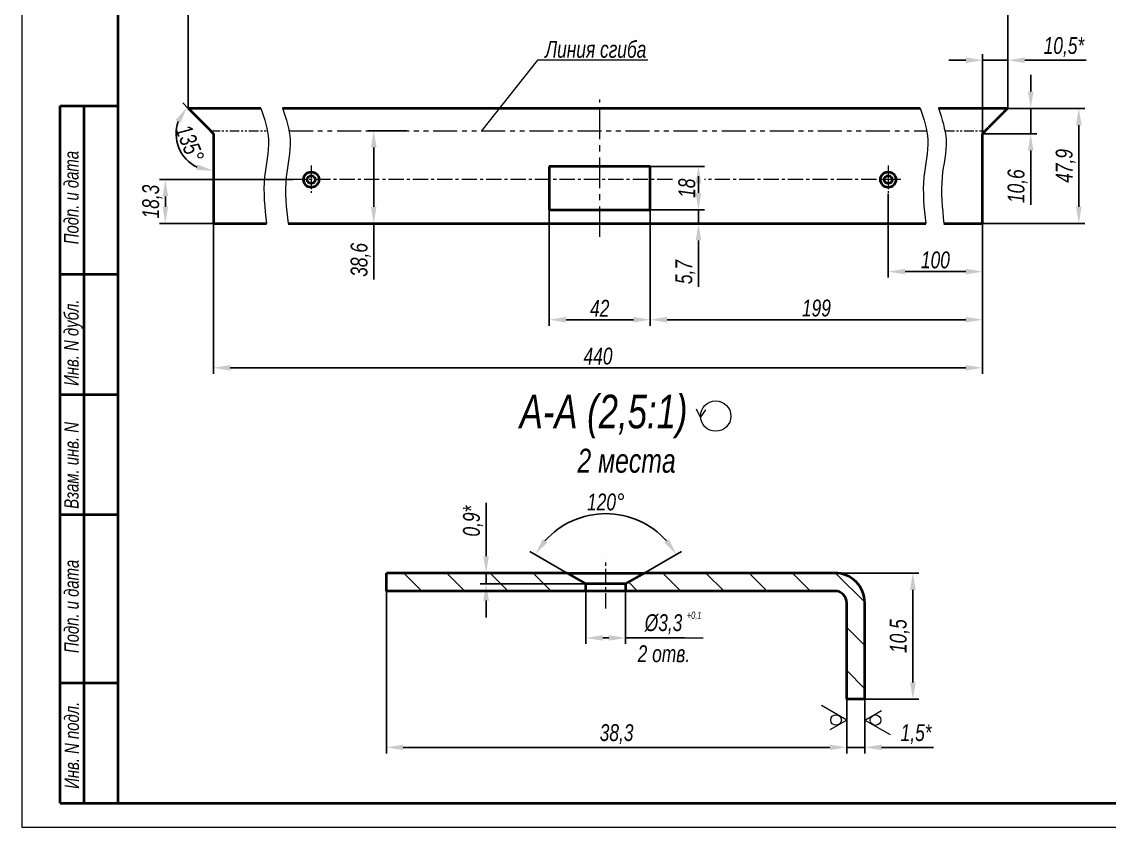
# Model space of a CAD drawing. Header units: millimetres. Extents: x 8453 to 17165, y -24193 to -22451.
# Drawn here: x 8453.1 to 8679.3, y -22747.7 to -22580.2 of the extents above; entities that cross this region are included whole.
import ezdxf

# ---------------------------------------------------------------- set-up
doc = ezdxf.new("R2010")
doc.units = ezdxf.units.MM
doc.linetypes.add('LT_04', pattern=[20, 10, -2, 2, -2, 2, -2])
doc.linetypes.add('LT_08', pattern=[10.16, 6.35, -1.27, 1.27, -1.27])
for name, color, linetype, lineweight in [('Layer_01', 3, 'Continuous', 13), ('Layer_02', 5, 'LT_04', 13), ('Layer_05', 7, 'Continuous', 40), ('Layer_08', 1, 'Continuous', 15), ('Layer_09', 6, 'Continuous', 15), ('Layer_13', 1, 'Continuous', 13), ('Layer_15', 7, 'Continuous', 40), ('Layer_18', 7, 'Continuous', 18)]:
    doc.layers.add(name, color=color, linetype=linetype, lineweight=lineweight)
doc.styles.add('Style_01', font='ARIALNI.TTF', dxfattribs={"width": 0.9, "height": 3.5})
doc.dimstyles.new('DimStyle_05', dxfattribs={"dimtxt": 3.5, "dimasz": 3.5, "dimexe": 1.25, "dimexo": 0, "dimtad": 1, "dimlfac": 2, "dimtxsty": 'Style_01', "dimcen": 0, "dimazin": 3, "dimtfac": 1, "dimtmove": 0, "dimatfit": 3})
pattern_1 = [(315, (-1576.411, 659.973), (4.490128, 4.490128), [])]

# ---------------------------------------------------------------- blocks, each defined once
blk = doc.blocks.new('Block_146')
at = {"layer": 'Layer_05', "linetype": 'Continuous', "lineweight": 15}
for p, q in [((0, 297.18), (0, 0.18)), ((0, 0.18), (420, 0.18))]:
    blk.add_line(p, q, dxfattribs=at)
at = {"layer": 'Layer_05', "linetype": 'Continuous'}
for p, q in [((20, 292.18), (20, 5.18)), ((8, 5.18), (8, 150.18)), ((8, 150.18), (20, 150.18)), ((13, 5.18), (13, 150.18)), ((8, 115.18), (20, 115.18)), ((8, 90.18), (20, 90.18)), ((8, 65.18), (20, 65.18)), ((8, 30.18), (20, 30.18)), ((8, 5.18), (20, 5.18)), ((20, 5.18), (415, 5.18))]:
    blk.add_line(p, q, dxfattribs=at)
at = {"layer": 'Layer_05', "linetype": 'Continuous', "style": 'Style_01', "width": 0.9}
for s, p in [('Подп. и дата', (11.81, 121.4)), ('Инв. N дубл.', (11.82, 91.97)), ('Взам. инв. N', (11.83, 66.4)), ('Подп. и дата', (11.85, 36.4)), ('Инв. N подл.', (11.9, 8.18))]:
    blk.add_text(s, height=3, rotation=90, dxfattribs=at).set_placement(p)
blk = doc.blocks.new('*D880')
at = {"layer": 'Defpoints', "color": 0, "ltscale": 0.5, "transparency": 16777216}
for p in [(8482.94, -22613.04), (8509.45, -22613.04), (8492.94, -22622.16)]:
    blk.add_point(p, dxfattribs=at)
at = {"layer": 'Layer_08', "color": 0, "lineweight": -2, "ltscale": 0.5, "transparency": 16777216}
for p, q in [((8509.45, -22613.04), (8481.69, -22613.04)), ((8482.94, -22618.66), (8482.94, -22616.54)), ((8492.94, -22622.16), (8481.69, -22622.16))]:
    blk.add_line(p, q, dxfattribs=at)
at = {"layer": 'Layer_08', "color": 0, "ltscale": 0.5, "transparency": 16777216}
for points in [[(8482.36, -22616.54), (8483.53, -22616.54), (8482.94, -22613.04)], [(8482.36, -22618.66), (8483.53, -22618.66), (8482.94, -22622.16)]]:
    blk.add_solid(points, dxfattribs=at)
at = {"layer": 'Layer_08', "color": 0, "ltscale": 0.5, "transparency": 16777216, "insert": (8480.21, -22617.6), "char_height": 3.5, "attachment_point": 5, "rotation": 90, "style": 'Style_01'}
blk.add_mtext('18,3', dxfattribs=at)
blk = doc.blocks.new('*D878')
at = {"layer": 'Defpoints', "color": 0, "ltscale": 0.5, "transparency": 16777216}
for p in [(8526.29, -22602.86), (8533.14, -22602.86), (8531.34, -22622.16)]:
    blk.add_point(p, dxfattribs=at)
at = {"layer": 'Layer_08', "color": 0, "lineweight": -2, "ltscale": 0.5, "transparency": 16777216}
for p, q in [((8533.14, -22602.86), (8525.04, -22602.86)), ((8526.29, -22606.36), (8526.29, -22618.66)), ((8531.34, -22622.16), (8525.04, -22622.16)), ((8526.29, -22622.16), (8526.29, -22633.78))]:
    blk.add_line(p, q, dxfattribs=at)
at = {"layer": 'Layer_08', "color": 0, "ltscale": 0.5, "transparency": 16777216}
for points in [[(8525.7, -22606.36), (8526.87, -22606.36), (8526.29, -22602.86)], [(8525.7, -22618.66), (8526.87, -22618.66), (8526.29, -22622.16)]]:
    blk.add_solid(points, dxfattribs=at)
at = {"layer": 'Layer_08', "color": 0, "ltscale": 0.5, "transparency": 16777216, "insert": (8523.55, -22629.72), "char_height": 3.5, "attachment_point": 5, "rotation": 90, "style": 'Style_01'}
blk.add_mtext('38,6', dxfattribs=at)
blk = doc.blocks.new('*D881')
at = {"layer": 'Defpoints', "color": 0, "ltscale": 0.5, "transparency": 16777216}
for p in [(8658.17, -22598.21), (8672.92, -22598.21), (8652.92, -22622.16)]:
    blk.add_point(p, dxfattribs=at)
at = {"layer": 'Layer_08', "color": 0, "lineweight": -2, "ltscale": 0.5, "transparency": 16777216}
for p, q in [((8658.17, -22598.21), (8674.17, -22598.21)), ((8672.92, -22618.66), (8672.92, -22601.71)), ((8652.92, -22622.16), (8674.17, -22622.16))]:
    blk.add_line(p, q, dxfattribs=at)
at = {"layer": 'Layer_08', "color": 0, "ltscale": 0.5, "transparency": 16777216}
for points in [[(8672.34, -22601.71), (8673.51, -22601.71), (8672.92, -22598.21)], [(8672.34, -22618.66), (8673.51, -22618.66), (8672.92, -22622.16)]]:
    blk.add_solid(points, dxfattribs=at)
at = {"layer": 'Layer_08', "color": 0, "ltscale": 0.5, "transparency": 16777216, "insert": (8670.19, -22610.18), "char_height": 3.5, "attachment_point": 5, "rotation": 90, "style": 'Style_01'}
blk.add_mtext('47,9', dxfattribs=at)
blk = doc.blocks.new('*D882')
at = {"layer": 'Defpoints', "color": 0, "ltscale": 0.5, "transparency": 16777216}
for p in [(8633.29, -22616), (8652.92, -22617.78), (8633.29, -22632.16)]:
    blk.add_point(p, dxfattribs=at)
at = {"layer": 'Layer_08', "color": 0, "lineweight": -2, "ltscale": 0.5, "transparency": 16777216}
for p, q in [((8633.29, -22616), (8633.29, -22633.41)), ((8652.92, -22617.78), (8652.92, -22633.41)), ((8649.42, -22632.16), (8636.79, -22632.16))]:
    blk.add_line(p, q, dxfattribs=at)
at = {"layer": 'Layer_08', "color": 0, "ltscale": 0.5, "transparency": 16777216}
for points in [[(8636.79, -22631.58), (8636.79, -22632.74), (8633.29, -22632.16)], [(8649.42, -22631.58), (8649.42, -22632.74), (8652.92, -22632.16)]]:
    blk.add_solid(points, dxfattribs=at)
at = {"layer": 'Layer_08', "color": 0, "ltscale": 0.5, "transparency": 16777216, "insert": (8643.1, -22629.75), "char_height": 3.5, "attachment_point": 5, "style": 'Style_01'}
blk.add_mtext('100', dxfattribs=at)
blk = doc.blocks.new('*D883')
at = {"layer": 'Defpoints', "color": 0, "ltscale": 0.5, "transparency": 16777216}
for p in [(8658.17, -22578.21), (8487.69, -22598.21), (8658.17, -22598.21)]:
    blk.add_point(p, dxfattribs=at)
at = {"layer": 'Layer_08', "color": 0, "lineweight": -2, "ltscale": 0.5, "transparency": 16777216}
for p, q in [((8487.69, -22598.21), (8487.69, -22576.96)), ((8658.17, -22598.21), (8658.17, -22576.96)), ((8491.19, -22578.21), (8654.67, -22578.21))]:
    blk.add_line(p, q, dxfattribs=at)
at = {"layer": 'Layer_08', "color": 0, "ltscale": 0.5, "transparency": 16777216}
for points in [[(8491.19, -22577.62), (8491.19, -22578.79), (8487.69, -22578.21)], [(8654.67, -22577.62), (8654.67, -22578.79), (8658.17, -22578.21)]]:
    blk.add_solid(points, dxfattribs=at)
at = {"layer": 'Layer_08', "color": 0, "ltscale": 0.5, "transparency": 16777216, "insert": (8572.93, -22575.8), "char_height": 3.5, "attachment_point": 5, "style": 'Style_01'}
blk.add_mtext('461*', dxfattribs=at)
blk = doc.blocks.new('*D884')
at = {"layer": 'Defpoints', "color": 0, "ltscale": 0.5, "transparency": 16777216}
for p in [(8492.94, -22622.16), (8652.92, -22622.16), (8652.92, -22652.16)]:
    blk.add_point(p, dxfattribs=at)
at = {"layer": 'Layer_08', "color": 0, "lineweight": -2, "ltscale": 0.5, "transparency": 16777216}
for p, q in [((8492.94, -22622.16), (8492.94, -22653.41)), ((8652.92, -22622.16), (8652.92, -22653.41)), ((8496.44, -22652.16), (8649.42, -22652.16))]:
    blk.add_line(p, q, dxfattribs=at)
at = {"layer": 'Layer_08', "color": 0, "ltscale": 0.5, "transparency": 16777216}
for points in [[(8496.44, -22651.58), (8496.44, -22652.74), (8492.94, -22652.16)], [(8649.42, -22651.58), (8649.42, -22652.74), (8652.92, -22652.16)]]:
    blk.add_solid(points, dxfattribs=at)
at = {"layer": 'Layer_08', "color": 0, "ltscale": 0.5, "transparency": 16777216, "insert": (8572.93, -22649.75), "char_height": 3.5, "attachment_point": 5, "style": 'Style_01'}
blk.add_mtext('440', dxfattribs=at)
blk = doc.blocks.new('*D885')
at = {"layer": 'Defpoints', "color": 0, "ltscale": 0.5, "transparency": 16777216}
for p in [(8658.17, -22588.21), (8658.17, -22598.21), (8652.92, -22603.51)]:
    blk.add_point(p, dxfattribs=at)
at = {"layer": 'Layer_08', "color": 0, "lineweight": -2, "ltscale": 0.5, "transparency": 16777216}
for p, q in [((8649.42, -22588.21), (8645.92, -22588.21)), ((8652.92, -22603.51), (8652.92, -22586.96)), ((8652.92, -22588.21), (8658.17, -22588.21)), ((8658.17, -22598.21), (8658.17, -22586.96)), ((8661.67, -22588.21), (8674.49, -22588.21))]:
    blk.add_line(p, q, dxfattribs=at)
at = {"layer": 'Layer_08', "color": 0, "ltscale": 0.5, "transparency": 16777216}
for points in [[(8649.42, -22587.62), (8649.42, -22588.79), (8652.92, -22588.21)], [(8661.67, -22587.62), (8661.67, -22588.79), (8658.17, -22588.21)]]:
    blk.add_solid(points, dxfattribs=at)
at = {"layer": 'Layer_08', "color": 0, "ltscale": 0.5, "transparency": 16777216, "insert": (8669.83, -22585.47), "char_height": 3.5, "attachment_point": 5, "style": 'Style_01'}
blk.add_mtext('10,5*', dxfattribs=at)
blk = doc.blocks.new('*D886')
at = {"layer": 'Defpoints', "color": 0, "ltscale": 0.5, "transparency": 16777216}
for p in [(8656.47, -22598.21), (8652.92, -22603.51), (8662.92, -22603.51)]:
    blk.add_point(p, dxfattribs=at)
at = {"layer": 'Layer_08', "color": 0, "lineweight": -2, "ltscale": 0.5, "transparency": 16777216}
for p, q in [((8662.92, -22594.71), (8662.92, -22591.21)), ((8656.47, -22598.21), (8664.17, -22598.21)), ((8662.92, -22598.21), (8662.92, -22603.51)), ((8652.92, -22603.51), (8664.17, -22603.51)), ((8662.92, -22607.01), (8662.92, -22618.3))]:
    blk.add_line(p, q, dxfattribs=at)
at = {"layer": 'Layer_08', "color": 0, "ltscale": 0.5, "transparency": 16777216}
for points in [[(8662.34, -22594.71), (8663.51, -22594.71), (8662.92, -22598.21)], [(8662.34, -22607.01), (8663.51, -22607.01), (8662.92, -22603.51)]]:
    blk.add_solid(points, dxfattribs=at)
at = {"layer": 'Layer_08', "color": 0, "ltscale": 0.5, "transparency": 16777216, "insert": (8660.19, -22614.4), "char_height": 3.5, "attachment_point": 5, "rotation": 90, "style": 'Style_01'}
blk.add_mtext('10,6', dxfattribs=at)
blk = doc.blocks.new('*D887')
at = {"layer": 'Defpoints', "color": 0, "ltscale": 0.5, "transparency": 16777216}
for p in [(8652.92, -22619.31), (8583.79, -22625.47), (8583.79, -22642.16)]:
    blk.add_point(p, dxfattribs=at)
at = {"layer": 'Layer_08', "color": 0, "lineweight": -2, "ltscale": 0.5, "transparency": 16777216}
for p, q in [((8652.92, -22619.31), (8652.92, -22643.41)), ((8583.79, -22625.47), (8583.79, -22643.41)), ((8649.42, -22642.16), (8587.29, -22642.16))]:
    blk.add_line(p, q, dxfattribs=at)
at = {"layer": 'Layer_08', "color": 0, "ltscale": 0.5, "transparency": 16777216}
for points in [[(8587.29, -22641.58), (8587.29, -22642.74), (8583.79, -22642.16)], [(8649.42, -22641.58), (8649.42, -22642.74), (8652.92, -22642.16)]]:
    blk.add_solid(points, dxfattribs=at)
at = {"layer": 'Layer_08', "color": 0, "ltscale": 0.5, "transparency": 16777216, "insert": (8618.35, -22639.75), "char_height": 3.5, "attachment_point": 5, "style": 'Style_01'}
blk.add_mtext('199', dxfattribs=at)
blk = doc.blocks.new('*D888')
at = {"layer": 'Defpoints', "color": 0, "ltscale": 0.5, "transparency": 16777216}
for p in [(8562.79, -22619.31), (8583.79, -22619.31), (8583.79, -22642.16)]:
    blk.add_point(p, dxfattribs=at)
at = {"layer": 'Layer_08', "color": 0, "lineweight": -2, "ltscale": 0.5, "transparency": 16777216}
for p, q in [((8562.79, -22619.31), (8562.79, -22643.41)), ((8583.79, -22619.31), (8583.79, -22643.41)), ((8566.29, -22642.16), (8580.29, -22642.16))]:
    blk.add_line(p, q, dxfattribs=at)
at = {"layer": 'Layer_08', "color": 0, "ltscale": 0.5, "transparency": 16777216}
for points in [[(8566.29, -22641.58), (8566.29, -22642.74), (8562.79, -22642.16)], [(8580.29, -22641.58), (8580.29, -22642.74), (8583.79, -22642.16)]]:
    blk.add_solid(points, dxfattribs=at)
at = {"layer": 'Layer_08', "color": 0, "ltscale": 0.5, "transparency": 16777216, "insert": (8573.29, -22639.78), "char_height": 3.5, "attachment_point": 5, "style": 'Style_01'}
blk.add_mtext('42', dxfattribs=at)
blk = doc.blocks.new('*D889')
at = {"layer": 'Defpoints', "color": 0, "ltscale": 0.5, "transparency": 16777216}
for p in [(8583.79, -22610.31), (8583.79, -22619.31), (8593.82, -22619.31)]:
    blk.add_point(p, dxfattribs=at)
at = {"layer": 'Layer_08', "color": 0, "lineweight": -2, "ltscale": 0.5, "transparency": 16777216}
for p, q in [((8583.79, -22610.31), (8595.07, -22610.31)), ((8593.82, -22613.81), (8593.82, -22615.81)), ((8583.79, -22619.31), (8595.07, -22619.31))]:
    blk.add_line(p, q, dxfattribs=at)
at = {"layer": 'Layer_08', "color": 0, "ltscale": 0.5, "transparency": 16777216}
for points in [[(8593.23, -22613.81), (8594.4, -22613.81), (8593.82, -22610.31)], [(8593.23, -22615.81), (8594.4, -22615.81), (8593.82, -22619.31)]]:
    blk.add_solid(points, dxfattribs=at)
at = {"layer": 'Layer_08', "color": 0, "ltscale": 0.5, "transparency": 16777216, "insert": (8591.41, -22614.81), "char_height": 3.5, "attachment_point": 5, "rotation": 90, "style": 'Style_01'}
blk.add_mtext('18', dxfattribs=at)
blk = doc.blocks.new('*D879')
at = {"layer": 'Defpoints', "color": 0, "ltscale": 0.5, "transparency": 16777216}
for p in [(8583.79, -22619.31), (8583.79, -22622.16), (8593.82, -22622.16)]:
    blk.add_point(p, dxfattribs=at)
at = {"layer": 'Layer_08', "color": 0, "lineweight": -2, "ltscale": 0.5, "transparency": 16777216}
for p, q in [((8593.82, -22615.81), (8593.82, -22612.31)), ((8583.79, -22619.31), (8595.07, -22619.31)), ((8593.82, -22619.31), (8593.82, -22622.16)), ((8583.79, -22622.16), (8595.07, -22622.16)), ((8593.82, -22625.66), (8593.82, -22635.32))]:
    blk.add_line(p, q, dxfattribs=at)
at = {"layer": 'Layer_08', "color": 0, "ltscale": 0.5, "transparency": 16777216}
for points in [[(8593.23, -22615.81), (8594.4, -22615.81), (8593.82, -22619.31)], [(8593.23, -22625.66), (8594.4, -22625.66), (8593.82, -22622.16)]]:
    blk.add_solid(points, dxfattribs=at)
at = {"layer": 'Layer_08', "color": 0, "ltscale": 0.5, "transparency": 16777216, "insert": (8591.09, -22632.24), "char_height": 3.5, "attachment_point": 5, "rotation": 90, "style": 'Style_01'}
blk.add_mtext('5,7', dxfattribs=at)
blk = doc.blocks.new('*D890')
at = {"layer": 'Defpoints', "color": 0, "ltscale": 0.5, "transparency": 16777216}
for p in [(8567.01, -22694.83), (8549.65, -22697.08), (8570.42, -22697.08)]:
    blk.add_point(p, dxfattribs=at)
at = {"layer": 'Layer_08', "color": 0, "lineweight": -2, "ltscale": 0.5, "transparency": 16777216}
for p, q in [((8549.65, -22691.33), (8549.65, -22680.24)), ((8567.01, -22694.83), (8548.4, -22694.83)), ((8549.65, -22697.08), (8549.65, -22694.83)), ((8570.42, -22697.08), (8548.4, -22697.08)), ((8549.65, -22700.58), (8549.65, -22704.08))]:
    blk.add_line(p, q, dxfattribs=at)
at = {"layer": 'Layer_08', "color": 0, "ltscale": 0.5, "transparency": 16777216}
for points in [[(8549.07, -22691.33), (8550.24, -22691.33), (8549.65, -22694.83)], [(8549.07, -22700.58), (8550.24, -22700.58), (8549.65, -22697.08)]]:
    blk.add_solid(points, dxfattribs=at)
at = {"layer": 'Layer_08', "color": 0, "ltscale": 0.5, "transparency": 16777216, "insert": (8546.92, -22684.04), "char_height": 3.5, "attachment_point": 5, "rotation": 90, "style": 'Style_01'}
blk.add_mtext('0,9*', dxfattribs=at)
blk = doc.blocks.new('*D891')
at = {"layer": 'Defpoints', "color": 0, "ltscale": 0.5, "transparency": 16777216}
for p in [(8570.42, -22698.58), (8578.67, -22698.58), (8578.67, -22708.33)]:
    blk.add_point(p, dxfattribs=at)
at = {"layer": 'Layer_08', "color": 0, "lineweight": -2, "ltscale": 0.5, "transparency": 16777216}
for p, q in [((8570.42, -22698.58), (8570.42, -22709.58)), ((8578.67, -22698.58), (8578.67, -22709.58)), ((8573.92, -22708.33), (8575.17, -22708.33)), ((8578.67, -22708.33), (8590.94, -22708.33))]:
    blk.add_line(p, q, dxfattribs=at)
at = {"layer": 'Layer_08', "color": 0, "ltscale": 0.5, "transparency": 16777216}
for points in [[(8573.92, -22707.75), (8573.92, -22708.91), (8570.42, -22708.33)], [(8575.17, -22707.75), (8575.17, -22708.91), (8578.67, -22708.33)]]:
    blk.add_solid(points, dxfattribs=at)
at = {"layer": 'Layer_08', "color": 0, "ltscale": 0.5, "transparency": 16777216, "insert": (8586.55, -22705.48), "char_height": 3.5, "attachment_point": 5, "style": 'Style_01'}
blk.add_mtext('%%C3,3', dxfattribs=at)
blk = doc.blocks.new('*D892')
at = {"layer": 'Defpoints', "color": 0, "ltscale": 0.5, "transparency": 16777216}
for p in [(8580.35, -22683.51), (8566.52, -22694.83), (8582.56, -22694.83), (8570.42, -22697.08), (8578.67, -22697.08)]:
    blk.add_point(p, dxfattribs=at)
at = {"layer": 'Layer_08', "color": 0, "lineweight": -2, "ltscale": 0.5, "transparency": 16777216}
for p, q in [((8566.52, -22694.83), (8558.76, -22690.35)), ((8582.56, -22694.83), (8590.32, -22690.35))]:
    blk.add_line(p, q, dxfattribs=at)
blk.add_arc((8574.54, -22699.46), 16.97, 41.8376, 138.1624, dxfattribs=at)
at = {"layer": 'Layer_08', "color": 0, "ltscale": 0.5, "transparency": 16777216}
for points in [[(8562.37, -22688.48), (8561.43, -22687.8), (8559.84, -22690.98)], [(8587.66, -22687.8), (8586.71, -22688.48), (8589.24, -22690.98)]]:
    blk.add_solid(points, dxfattribs=at)
at = {"layer": 'Layer_08', "color": 0, "ltscale": 0.5, "transparency": 16777216, "insert": (8574.54, -22680.08), "char_height": 3.5, "attachment_point": 5, "style": 'Style_01'}
blk.add_mtext('120°', dxfattribs=at)
blk = doc.blocks.new('*D893')
at = {"layer": 'Defpoints', "color": 0, "ltscale": 0.5, "transparency": 16777216}
for p in [(8624.67, -22721.08), (8628.42, -22721.08), (8628.42, -22731.08)]:
    blk.add_point(p, dxfattribs=at)
at = {"layer": 'Layer_08', "color": 0, "lineweight": -2, "ltscale": 0.5, "transparency": 16777216}
for p, q in [((8624.67, -22721.08), (8624.67, -22732.33)), ((8628.42, -22721.08), (8628.42, -22732.33)), ((8621.17, -22731.08), (8617.67, -22731.08)), ((8624.67, -22731.08), (8628.42, -22731.08)), ((8631.92, -22731.08), (8642.73, -22731.08))]:
    blk.add_line(p, q, dxfattribs=at)
at = {"layer": 'Layer_08', "color": 0, "ltscale": 0.5, "transparency": 16777216}
for points in [[(8621.17, -22730.5), (8621.17, -22731.66), (8624.67, -22731.08)], [(8631.92, -22730.5), (8631.92, -22731.66), (8628.42, -22731.08)]]:
    blk.add_solid(points, dxfattribs=at)
at = {"layer": 'Layer_08', "color": 0, "ltscale": 0.5, "transparency": 16777216, "insert": (8639.07, -22728.34), "char_height": 3.5, "attachment_point": 5, "style": 'Style_01'}
blk.add_mtext('1,5*', dxfattribs=at)
blk = doc.blocks.new('*D894')
at = {"layer": 'Defpoints', "color": 0, "ltscale": 0.5, "transparency": 16777216}
for p in [(8528.92, -22698.58), (8624.67, -22721.08), (8528.92, -22731.08)]:
    blk.add_point(p, dxfattribs=at)
at = {"layer": 'Layer_08', "color": 0, "lineweight": -2, "ltscale": 0.5, "transparency": 16777216}
for p, q in [((8528.92, -22698.58), (8528.92, -22732.33)), ((8624.67, -22721.08), (8624.67, -22732.33)), ((8621.17, -22731.08), (8532.42, -22731.08))]:
    blk.add_line(p, q, dxfattribs=at)
at = {"layer": 'Layer_08', "color": 0, "ltscale": 0.5, "transparency": 16777216}
for points in [[(8532.42, -22730.5), (8532.42, -22731.66), (8528.92, -22731.08)], [(8621.17, -22730.5), (8621.17, -22731.66), (8624.67, -22731.08)]]:
    blk.add_solid(points, dxfattribs=at)
at = {"layer": 'Layer_08', "color": 0, "ltscale": 0.5, "transparency": 16777216, "insert": (8576.79, -22728.34), "char_height": 3.5, "attachment_point": 5, "style": 'Style_01'}
blk.add_mtext('38,3', dxfattribs=at)
blk = doc.blocks.new('*D895')
at = {"layer": 'Defpoints', "color": 0, "ltscale": 0.5, "transparency": 16777216}
for p in [(8617.48, -22694.83), (8638.42, -22694.83), (8628.42, -22721.08)]:
    blk.add_point(p, dxfattribs=at)
at = {"layer": 'Layer_08', "color": 0, "lineweight": -2, "ltscale": 0.5, "transparency": 16777216}
for p, q in [((8617.48, -22694.83), (8639.67, -22694.83)), ((8638.42, -22717.58), (8638.42, -22698.33)), ((8628.42, -22721.08), (8639.67, -22721.08))]:
    blk.add_line(p, q, dxfattribs=at)
at = {"layer": 'Layer_08', "color": 0, "ltscale": 0.5, "transparency": 16777216}
for points in [[(8637.83, -22698.33), (8639, -22698.33), (8638.42, -22694.83)], [(8637.83, -22717.58), (8639, -22717.58), (8638.42, -22721.08)]]:
    blk.add_solid(points, dxfattribs=at)
at = {"layer": 'Layer_08', "color": 0, "ltscale": 0.5, "transparency": 16777216, "insert": (8635.68, -22707.96), "char_height": 3.5, "attachment_point": 5, "rotation": 90, "style": 'Style_01'}
blk.add_mtext('10,5', dxfattribs=at)
blk = doc.blocks.new('*D896')
at = {"layer": 'Defpoints', "color": 0, "ltscale": 0.5, "transparency": 16777216}
for p in [(8487.69, -22598.21), (8491.69, -22602.21), (8485.18, -22603.46), (8492.94, -22603.51), (8492.94, -22622.16)]:
    blk.add_point(p, dxfattribs=at)
at = {"layer": 'Layer_08', "color": 0, "lineweight": -2, "ltscale": 0.5, "transparency": 16777216}
blk.add_line((8487.69, -22598.21), (8486.57, -22597.08), dxfattribs=at)
blk.add_arc((8492.94, -22603.46), 7.77, 161.047, 243.953, dxfattribs=at)
at = {"layer": 'Layer_08', "color": 0, "ltscale": 0.5, "transparency": 16777216}
for points in [[(8485.1, -22600.63), (8486.09, -22601.24), (8487.45, -22597.97)], [(8489.66, -22609.87), (8489.4, -22611), (8492.94, -22611.22)]]:
    blk.add_solid(points, dxfattribs=at)
at = {"layer": 'Layer_08', "color": 0, "ltscale": 0.5, "transparency": 16777216, "insert": (8488, -22605.51), "char_height": 3.5, "attachment_point": 5, "rotation": 292.5, "style": 'Style_01'}
blk.add_mtext('135°', dxfattribs=at)

msp = doc.modelspace()

# ---------------------------------------------------------------- hatches: boundary and pattern name
at = {"layer": 'Layer_18', "linetype": 'Continuous', "lineweight": 18}
h = msp.add_hatch(dxfattribs=at)
h.set_pattern_fill('ANSI31', color=256, scale=2, angle=270, style=0)
h.set_pattern_definition(pattern_1)
h.paths.add_polyline_path([(8528.922, -22694.8302), (8528.922, -22698.5802), (8570.4163, -22698.5802), (8570.4163, -22697.0802), (8566.5192, -22694.8302)], flags=0)
h = msp.add_hatch(dxfattribs=at)
h.set_pattern_fill('ANSI31', color=256, scale=2, angle=270, style=0)
h.set_pattern_definition(pattern_1)
edge = h.paths.add_edge_path(flags=0)
edge.add_line((8624.6663, -22721.0802), (8628.4163, -22721.0802))
edge.add_line((8628.4163, -22721.0802), (8628.4163, -22701.0802))
edge.add_arc((8622.1663, -22701.0802), 6.25, 0, 90)
edge.add_line((8622.1663, -22694.8302), (8582.5634, -22694.8302))
edge.add_line((8582.5634, -22694.8302), (8578.6663, -22697.0802))
edge.add_line((8578.6663, -22697.0802), (8578.6663, -22698.5802))
edge.add_line((8578.6663, -22698.5802), (8622.1663, -22698.5802))
edge.add_arc((8622.1663, -22701.0802), 2.5, 0, 90, ccw=False)
edge.add_line((8624.6663, -22701.0802), (8624.6663, -22721.0802))

# ---------------------------------------------------------------- linework, layer by layer
at = {"layer": 'Layer_02', "ltscale": 0.2}
for p, q in [((8492.3178, -22602.8597), (8504.1592, -22602.8597)), ((8645.0694, -22602.8597), (8653.5468, -22602.8597))]:
    msp.add_line(p, q, dxfattribs=at)
at = {"layer": 'Layer_02', "ltscale": 0.5}
msp.add_line((8508.651, -22602.8597), (8641.2832, -22602.8597), dxfattribs=at)
at = {"layer": 'Layer_08', "ltscale": 0.5}
msp.add_line((8590.9389, -22708.3302), (8594.7946, -22708.3302), dxfattribs=at)
at = {"layer": 'Layer_09', "linetype": 'LT_08'}
msp.add_line((8573.2851, -22624.9429), (8573.2851, -22596.4016), dxfattribs=at)
at = {"layer": 'Layer_09', "linetype": 'LT_08', "ltscale": 0.3}
for p, q in [((8513.2851, -22610.074), (8513.2851, -22615.9976)), ((8633.2851, -22610.074), (8633.2851, -22615.9976))]:
    msp.add_line(p, q, dxfattribs=at)
at = {"layer": 'Layer_09', "linetype": 'LT_08', "ltscale": 0.5}
for p, q in [((8588.3947, -22613.0358), (8509.4504, -22613.0358)), ((8635.9289, -22613.0358), (8595.0699, -22613.0358)), ((8574.5413, -22702.1988), (8574.5413, -22692.0152))]:
    msp.add_line(p, q, dxfattribs=at)
at = {"layer": 'Layer_09'}
for q in [(8593.4171, -22660.7916), (8595.3288, -22660.9234)]:
    msp.add_line((8594.26, -22662.4951), q, dxfattribs=at)
at = {"layer": 'Layer_09', "lineweight": 13, "ltscale": 0.303109}
for p, q in [((8624.6663, -22725.4127), (8619.4163, -22722.3817)), ((8628.4163, -22725.4127), (8633.6663, -22728.4438))]:
    msp.add_line(p, q, dxfattribs=at)
at = {"layer": 'Layer_09', "lineweight": 13, "ltscale": 0.141451}
for p, q in [((8628.4163, -22725.4127), (8631.9163, -22723.392)), ((8624.6663, -22725.4127), (8621.1663, -22727.4335))]:
    msp.add_line(p, q, dxfattribs=at)
at = {"layer": 'Layer_09'}
for points in [[(8560.3687, -22588.2071), (8548.7071, -22602.8597)], [(8583.2635, -22588.2071), (8560.3687, -22588.2071)]]:
    msp.add_lwpolyline(points, dxfattribs=at)
msp.add_circle((8597.4046, -22662.2034), 3.1589, dxfattribs=at)
at = {"layer": 'Layer_09', "lineweight": 13}
for centre in [(8622.4371, -22725.4039), (8630.6456, -22725.4216)]:
    msp.add_circle(centre, 1.0981, dxfattribs=at)
at = {"layer": 'Layer_09', "ltscale": 0.5}
for points in [[(8502.8302, -22598.2071), (8503.5581, -22600.3868), (8505.1205, -22605.0649), (8502.9827, -22613.1316), (8503.6096, -22618.9352), (8503.958, -22622.1597)], [(8507.3219, -22598.2071), (8508.0499, -22600.3868), (8509.6122, -22605.0649), (8507.4744, -22613.1316), (8508.1014, -22618.9352), (8508.4497, -22622.1597)], [(8639.9541, -22598.2071), (8640.6821, -22600.3868), (8642.2445, -22605.0649), (8640.1066, -22613.1316), (8640.7336, -22618.9352), (8641.0819, -22622.1597)], [(8643.7403, -22598.2071), (8644.4683, -22600.3868), (8646.0306, -22605.0649), (8643.8928, -22613.1316), (8644.5198, -22618.9352), (8644.8681, -22622.1597)]]:
    msp.add_open_spline(points, degree=3, knots=[0, 0, 0, 0, 6.75780809, 14.50327285, 24.18691564, 24.18691564, 24.18691564, 24.18691564], dxfattribs=at)
at = {"layer": 'Layer_15', "linetype": 'Continuous'}
for p, q in [((8487.6921, -22598.2071), (8491.6921, -22602.2071)), ((8487.6921, -22598.2071), (8502.8302, -22598.2071)), ((8507.3219, -22598.2071), (8639.9541, -22598.2071)), ((8643.7403, -22598.2071), (8658.1726, -22598.2071)), ((8658.1726, -22598.2071), (8654.1726, -22602.2071)), ((8491.6921, -22602.2071), (8492.9421, -22603.5108)), ((8652.9226, -22603.5108), (8654.1726, -22602.2071)), ((8492.9421, -22603.5108), (8492.9421, -22622.1597)), ((8652.9226, -22622.1597), (8652.9226, -22603.5108)), ((8583.7851, -22610.3108), (8562.7851, -22610.3108)), ((8562.7851, -22610.3108), (8562.7851, -22619.3108)), ((8583.7851, -22619.3108), (8583.7851, -22610.3108)), ((8562.7851, -22619.3108), (8583.7851, -22619.3108)), ((8492.9421, -22622.1597), (8503.958, -22622.1597)), ((8508.4497, -22622.1597), (8641.0819, -22622.1597)), ((8644.8681, -22622.1597), (8652.9226, -22622.1597)), ((8566.5192, -22694.8302), (8528.922, -22694.8302)), ((8528.922, -22698.5802), (8528.922, -22694.8302)), ((8566.5192, -22694.8302), (8570.4163, -22697.0802)), ((8566.5192, -22694.8302), (8582.5634, -22694.8302)), ((8578.6663, -22697.0802), (8582.5634, -22694.8302)), ((8622.1663, -22694.8302), (8582.5634, -22694.8302)), ((8578.6663, -22697.0802), (8570.4163, -22697.0802)), ((8570.4163, -22698.5802), (8570.4163, -22697.0802)), ((8578.6663, -22697.0802), (8578.6663, -22698.5802)), ((8570.4163, -22698.5802), (8528.922, -22698.5802)), ((8578.6663, -22698.5802), (8570.4163, -22698.5802)), ((8622.1663, -22698.5802), (8578.6663, -22698.5802)), ((8624.6663, -22721.0802), (8624.6663, -22701.0802)), ((8628.4163, -22721.0802), (8628.4163, -22701.0802)), ((8628.4163, -22721.0802), (8624.6663, -22721.0802))]:
    msp.add_line(p, q, dxfattribs=at)
for centre, radius in [((8513.2851, -22613.0358), 1.6044), ((8633.2851, -22613.0358), 1.6044), ((8513.2851, -22613.0358), 0.825), ((8633.2851, -22613.0358), 0.825)]:
    msp.add_circle(centre, radius, dxfattribs=at)
for radius in [6.25, 2.5]:
    msp.add_arc((8622.1663, -22701.0802), radius, 0, 90, dxfattribs=at)

# ---------------------------------------------------------------- block references
at = {"layer": 'Layer_05'}
msp.add_blockref('Block_146', (8453.0734, -22747.876), dxfattribs=at)

# ---------------------------------------------------------------- texts
at = {"layer": 'Layer_01', "insert": (8582.9791, -22587.7394), "char_height": 3.5, "width": 97.569112, "attachment_point": 9, "style": 'Style_01'}
msp.add_mtext('Линия сгиба', dxfattribs=at)
at = {"layer": 'Layer_01', "attachment_point": 1, "style": 'Style_01'}
for s, insert, char_height in [('А-А (2,5:1)', (8556.6377, -22657.7441), 7), ('2 места', (8568.6501, -22668.9784), 5)]:
    msp.add_mtext(s, dxfattribs=dict(at, insert=insert, char_height=char_height))
at = {"layer": 'Layer_08', "ltscale": 0.5, "insert": (8586.6331, -22711.6355), "char_height": 3.5, "attachment_point": 5, "style": 'Style_01'}
msp.add_mtext('2 отв.', dxfattribs=at)
at = {"layer": 'Layer_13', "style": 'Style_01', "width": 0.9}
msp.add_text('+0,1', height=1.5, dxfattribs=at).set_placement((8591.3939, -22704.3498))

# ---------------------------------------------------------------- dimensions: what is measured, and where the dimension line sits
at = {"layer": 'Layer_08', "ltscale": 0.5}
for base, p1, p2, text, picture, middle in [((8658.1726, -22578.2071), (8487.6921, -22598.2071), (8658.1726, -22598.2071), '461*', '*D883', (8572.9323, -22578.2071)), ((8578.6663, -22708.3302), (8570.4163, -22698.5802), (8578.6663, -22698.5802), '%%C3,3', '*D891', (8586.5526, -22708.3302))]:
    dim = msp.add_linear_dim(base=base, p1=p1, p2=p2, text=text, dimstyle='DimStyle_05', dxfattribs=at)
    dim.commit()
    dim.dimension.update_dxf_attribs({"geometry": picture, "text_midpoint": middle, "dimtype": 160})
for base, p1, p2, text, picture, middle in [((8658.1726, -22588.2071), (8652.9226, -22603.5108), (8658.1726, -22598.2071), '<>*', '*D885', (8669.8307, -22585.4716)), ((8633.2851, -22632.1597), (8652.9226, -22617.7775), (8633.2851, -22615.9976), '100', '*D882', (8643.1038, -22629.7477)), ((8583.7851, -22642.1597), (8652.9226, -22619.3108), (8583.7851, -22625.4664), '199', '*D887', (8618.3538, -22639.7477)), ((8652.9226, -22652.1597), (8492.9421, -22622.1597), (8652.9226, -22622.1597), '440', '*D884', (8572.9323, -22649.7477)), ((8528.922, -22731.0802), (8624.6663, -22721.0802), (8528.922, -22698.5802), '38,3', '*D894', (8576.7942, -22728.3447)), ((8628.4163, -22731.0802), (8624.6663, -22721.0802), (8628.4163, -22721.0802), '1,5*', '*D893', (8639.071, -22728.3447))]:
    dim = msp.add_linear_dim(base=base, p1=p1, p2=p2, text=text, dimstyle='DimStyle_05', dxfattribs=at)
    dim.commit()
    dim.dimension.update_dxf_attribs({"geometry": picture, "text_midpoint": middle})
for base, p1, p2, text, picture, middle in [((8662.9226, -22603.5108), (8656.4744, -22598.2071), (8652.9226, -22603.5108), '10,6', '*D886', (8660.187, -22614.4029)), ((8638.4163, -22694.8302), (8628.4163, -22721.0802), (8617.4803, -22694.8302), '10,5', '*D895', (8635.6808, -22707.9552))]:
    dim = msp.add_linear_dim(base=base, p1=p1, p2=p2, angle=90, text=text, dimstyle='DimStyle_05', dxfattribs=at)
    dim.commit()
    dim.dimension.update_dxf_attribs({"geometry": picture, "text_midpoint": middle})
for base, line1, line2, picture, middle in [((8485.1764, -22603.4571), ((8492.9421, -22603.5108), (8492.9421, -22622.1597)), ((8487.6921, -22598.2071), (8491.6921, -22602.2071)), '*D896', (8487.996, -22605.5058)), ((8580.3456, -22683.5146), ((8566.5192, -22694.8302), (8570.4163, -22697.0802)), ((8578.6663, -22697.0802), (8582.5634, -22694.8302)), '*D892', (8574.5413, -22680.0791))]:
    dim = msp.add_angular_dim_2l(base=base, line1=line1, line2=line2, dimstyle='DimStyle_05', dxfattribs=at)
    dim.commit()
    dim.dimension.update_dxf_attribs({"geometry": picture, "text_midpoint": middle})
for base, p1, p2, text, picture, middle in [((8672.9226, -22598.2071), (8652.9226, -22622.1597), (8658.1726, -22598.2071), '47,9', '*D881', (8672.9226, -22610.1834)), ((8482.9421, -22613.0358), (8492.9421, -22622.1597), (8509.4504, -22613.0358), '18,3', '*D880', (8482.9421, -22617.5978)), ((8549.6542, -22697.0802), (8567.0082, -22694.8302), (8570.4163, -22697.0802), '0,9*', '*D890', (8549.6542, -22684.0359))]:
    dim = msp.add_linear_dim(base=base, p1=p1, p2=p2, angle=90, text=text, dimstyle='DimStyle_05', dxfattribs=at)
    dim.commit()
    dim.dimension.update_dxf_attribs({"geometry": picture, "text_midpoint": middle, "dimtype": 160})
for base, p1, p2, picture, middle in [((8526.2879, -22602.8597), (8531.3431, -22622.1597), (8533.1424, -22602.8597), '*D878', (8526.2879, -22629.7205)), ((8593.8179, -22622.1597), (8583.7851, -22619.3108), (8583.7851, -22622.1597), '*D879', (8593.8179, -22632.2396))]:
    dim = msp.add_linear_dim(base=base, p1=p1, p2=p2, angle=90, dimstyle='DimStyle_05', dxfattribs=at)
    dim.commit()
    dim.dimension.update_dxf_attribs({"geometry": picture, "text_midpoint": middle, "dimtype": 160})
dim = msp.add_linear_dim(base=(8593.8179, -22619.3108), p1=(8583.7851, -22610.3108), p2=(8583.7851, -22619.3108), angle=90, dimstyle='DimStyle_05', dxfattribs=at)
dim.commit()
dim.dimension.update_dxf_attribs({"geometry": '*D889', "text_midpoint": (8591.4059, -22614.8108)})
dim = msp.add_linear_dim(base=(8583.7851, -22642.1597), p1=(8562.7851, -22619.3108), p2=(8583.7851, -22619.3108), dimstyle='DimStyle_05', dxfattribs=at)
dim.commit()
dim.dimension.update_dxf_attribs({"geometry": '*D888', "text_midpoint": (8573.2851, -22639.7775)})

doc.saveas('drawing.dxf')
